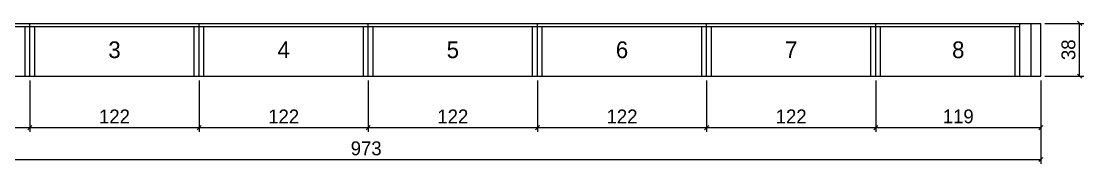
# Model space of a CAD drawing. Extents: x -69 to 3070, y -7854 to 1250.
# Drawn here: x 1453 to 2219, y -6242 to -6140 of the extents above; entities that cross this region are included whole.
import ezdxf
from ezdxf.enums import TextEntityAlignment as Align

# ---------------------------------------------------------------- set-up
doc = ezdxf.new("R2010")
doc.units = 0
for name, color, linetype in [('5', 5, 'Continuous'), ('COTA', 241, 'Continuous'), ('Painéis', 200, 'Continuous'), ('SARR_2.2x7', 40, 'Continuous'), ('SARR_3.5x7', 81, 'Continuous')]:
    doc.layers.add(name, color=color, linetype=linetype)
doc.dimstyles.new('PAINEL', dxfattribs={"dimtxt": 10, "dimasz": 3, "dimexe": 3, "dimexo": 3, "dimgap": 3, "dimtad": 1, "dimblk": 'OBLIQUE', "dimblk1": 'OBLIQUE', "dimcen": 2.5, "dimclrd": 4, "dimclre": 4, "dimclrt": 240, "dimazin": 3, "dimtfac": 1, "dimtmove": 0, "dimatfit": 3})

# ---------------------------------------------------------------- blocks, each defined once
blk = doc.blocks.new('_OBLIQUE')
at = {"color": 0, "linetype": 'BYBLOCK'}
blk.add_line((-0.5, -0.5), (0.5, 0.5), dxfattribs=at)

msp = doc.modelspace()

# ---------------------------------------------------------------- linework, layer by layer
at = {"layer": 'Painéis'}
for p, q in [((1337, -6141), (1459, -6141)), ((1459, -6179), (1459, -6141)), ((1459, -6141), (1581, -6141)), ((1459, -6179), (1459, -6141)), ((1581, -6179), (1581, -6141)), ((1581, -6141), (1703, -6141)), ((1581, -6179), (1581, -6141)), ((1703, -6179), (1703, -6141)), ((1703, -6141), (1825, -6141)), ((1703, -6179), (1703, -6141)), ((1825, -6179), (1825, -6141)), ((1825, -6141), (1947, -6141)), ((1825, -6179), (1825, -6141)), ((1947, -6179), (1947, -6141)), ((1947, -6141), (2069, -6141)), ((1947, -6179), (1947, -6141)), ((2069, -6179), (2069, -6141)), ((2069, -6141), (2188, -6141)), ((2069, -6179), (2069, -6141)), ((2188, -6179), (2188, -6141)), ((1337, -6179), (1459, -6179)), ((1459, -6179), (1581, -6179)), ((1581, -6179), (1703, -6179)), ((1703, -6179), (1825, -6179)), ((1825, -6179), (1947, -6179)), ((1947, -6179), (2069, -6179)), ((2069, -6179), (2188, -6179))]:
    msp.add_line(p, q, dxfattribs=at)
at = {"layer": 'SARR_2.2x7'}
for p, q in [((1337, -6143.2), (1459, -6143.2)), ((1459, -6143.2), (1581, -6143.2)), ((1581, -6143.2), (1703, -6143.2)), ((1703, -6143.2), (1825, -6143.2)), ((1825, -6143.2), (1947, -6143.2)), ((1947, -6143.2), (2069, -6143.2)), ((2069, -6143.2), (2173, -6143.2)), ((2181, -6179), (2181, -6141))]:
    msp.add_line(p, q, dxfattribs=at)
at = {"layer": 'SARR_3.5x7'}
for p, q in [((1455.5, -6179), (1455.5, -6143.2)), ((1459, -6179), (1459, -6141)), ((1459, -6179), (1459, -6141)), ((1462.5, -6179), (1462.5, -6143.2)), ((1577.5, -6179), (1577.5, -6143.2)), ((1581, -6179), (1581, -6141)), ((1581, -6179), (1581, -6141)), ((1584.5, -6179), (1584.5, -6143.2)), ((1699.5, -6179), (1699.5, -6143.2)), ((1703, -6179), (1703, -6141)), ((1703, -6179), (1703, -6141)), ((1706.5, -6179), (1706.5, -6143.2)), ((1821.5, -6179), (1821.5, -6143.2)), ((1825, -6179), (1825, -6141)), ((1825, -6179), (1825, -6141)), ((1828.5, -6179), (1828.5, -6143.2)), ((1943.5, -6179), (1943.5, -6143.2)), ((1947, -6179), (1947, -6141)), ((1947, -6179), (1947, -6141)), ((1950.5, -6179), (1950.5, -6143.2)), ((2065.5, -6179), (2065.5, -6143.2)), ((2069, -6179), (2069, -6141)), ((2069, -6179), (2069, -6141)), ((2072.5, -6179), (2072.5, -6143.2)), ((2169.5, -6179), (2169.5, -6143.2)), ((2173, -6179), (2173, -6141)), ((1455.5, -6179), (1459, -6179)), ((1459, -6179), (1462.5, -6179)), ((1577.5, -6179), (1581, -6179)), ((1581, -6179), (1584.5, -6179)), ((1699.5, -6179), (1703, -6179)), ((1703, -6179), (1706.5, -6179)), ((1821.5, -6179), (1825, -6179)), ((1825, -6179), (1828.5, -6179)), ((1943.5, -6179), (1947, -6179)), ((1947, -6179), (1950.5, -6179)), ((2065.5, -6179), (2069, -6179)), ((2069, -6179), (2072.5, -6179)), ((2169.5, -6179), (2173, -6179))]:
    msp.add_line(p, q, dxfattribs=at)

# ---------------------------------------------------------------- texts
at = {"layer": '5'}
for s, p in [('3', (1520, -6160)), ('4', (1642, -6160)), ('5', (1764, -6160)), ('6', (1886, -6160)), ('7', (2008, -6160)), ('8', (2128.5, -6160))]:
    msp.add_text(s, height=12, dxfattribs=at).set_placement(p, align=Align.MIDDLE_CENTER)

# ---------------------------------------------------------------- dimensions: what is measured, and where the dimension line sits
at = {"layer": 'COTA'}
msp.add_linear_dim(base=(2216, -6179), p1=(2188, -6179), p2=(2188, -6141), angle=90, dimstyle='PAINEL', dxfattribs=at).render()
for base, p1, p2 in [((1215, -6239), (1215, -6179), (2188, -6179)), ((1337, -6216), (1337, -6179), (1459, -6179)), ((1459, -6216), (1459, -6179), (1581, -6179)), ((1581, -6216), (1581, -6179), (1703, -6179)), ((1703, -6216), (1703, -6179), (1825, -6179)), ((1825, -6216), (1825, -6179), (1947, -6179)), ((1947, -6216), (1947, -6179), (2069, -6179)), ((2069, -6216), (2069, -6179), (2188, -6179))]:
    msp.add_linear_dim(base=base, p1=p1, p2=p2, dimstyle='PAINEL', dxfattribs=at).render()

doc.saveas('drawing.dxf')
